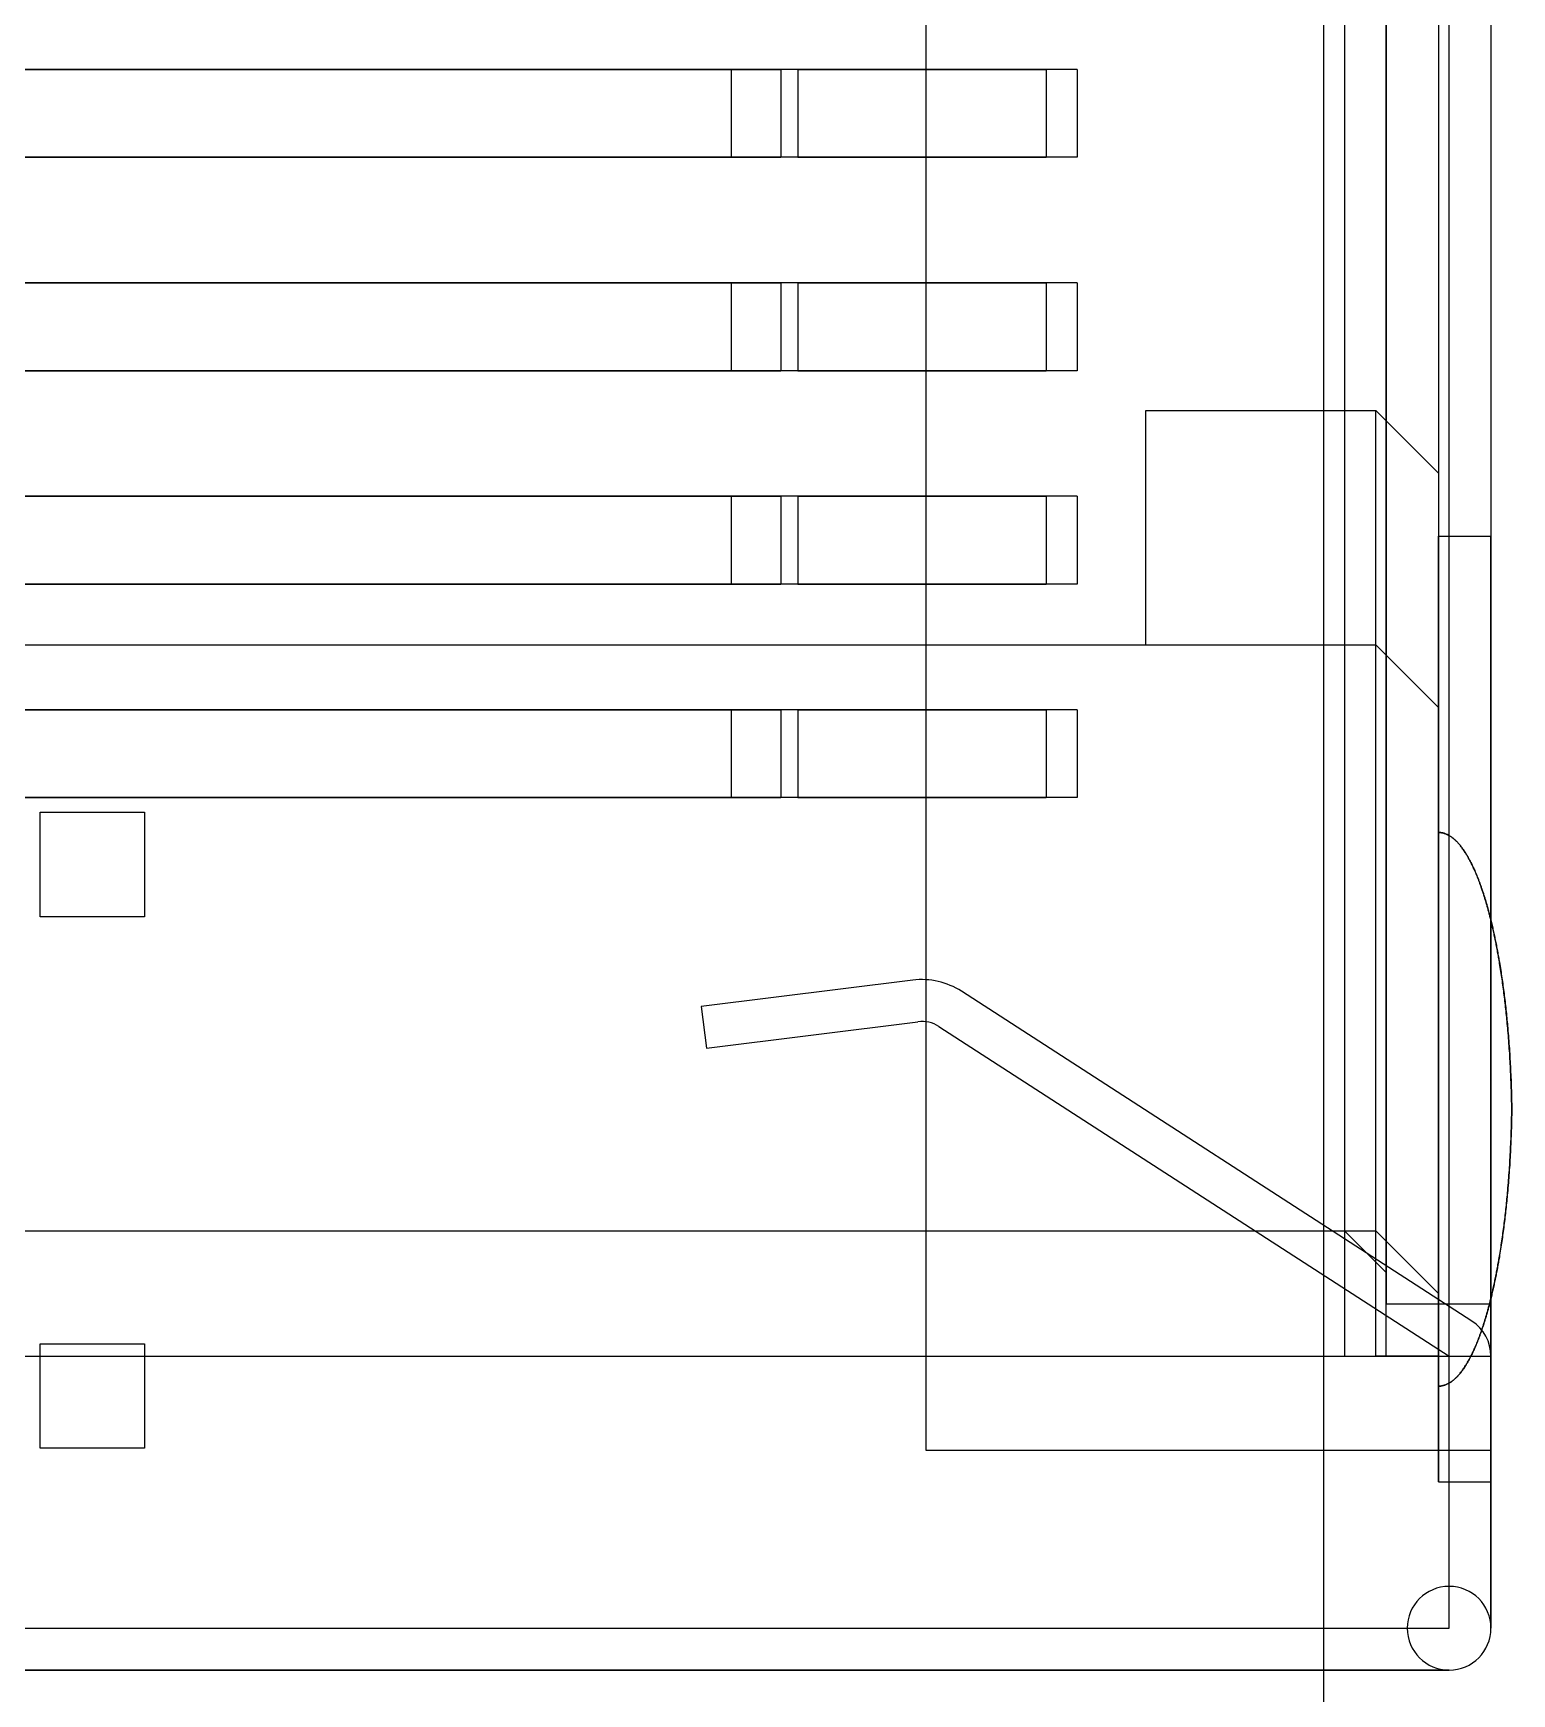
# Model space of a CAD drawing. Header units: millimetres. Extents: x -26.5 to 28.9, y -30 to 30.
# Drawn here: x 20.33 to 27.4, y 7.69 to 15.62 of the extents above; entities that cross this region are included whole.
import ezdxf

# ---------------------------------------------------------------- set-up
doc = ezdxf.new("R2010")
doc.units = ezdxf.units.MM
doc.layers.add('Feature', color=7, linetype='CONTINUOUS')

msp = doc.modelspace()

# ---------------------------------------------------------------- linework, layer by layer
at = {"layer": 'Feature'}
for p, q in [((26.5, 26.9975, 1.6), (26.5, -26.9975, 1.6)), ((26.5, 26.9975), (26.5, -26.9975)), ((26.5, 26.9975), (26.5, -26.9975)), ((26.5, 26.9975, 1.6), (26.5, -26.9975, 1.6)), ((27.1, 8, 15.1), (27.1, 23.5, 15.1)), ((27.1, 8, 15.1), (27.1, 23.5, 15.1)), ((27.3, 23.5, 14.9), (27.3, 8, 14.9)), ((27.3, 23.5, 14.9), (27.3, 8, 14.9)), ((24.6, 8.85, 1.95), (24.6, 22.85, 1.95)), ((24.6, 8.85, 1.95), (24.6, 22.85, 1.95)), ((24.6, 8.85, 1.6), (24.6, 22.85, 1.6)), ((24.6, 8.85, 1.6), (24.6, 22.85, 1.6)), ((26.8, 9.7, 12.57), (26.8, 22, 12.57)), ((26.8, 9.7, 12.57), (26.8, 22, 12.57)), ((26.8, 21.95, 12.77), (26.8, 9.55, 12.77)), ((26.8, 21.95, 12.77), (26.8, 9.55, 12.77)), ((27.3, 21.95, 12.77), (27.3, 9.55, 12.77)), ((27.3, 21.95, 12.77), (27.3, 9.55, 12.77)), ((26.6, 21.8, 12.37), (26.6, 9.9, 12.37)), ((26.6, 21.8, 12.37), (26.6, 9.9, 12.37)), ((27.05, 18.28, 1.6), (27.05, 13.22, 1.6)), ((27.05, 18.28, 1.6), (27.05, 13.22, 1.6)), ((27.05, 18.18, 2.45), (27.05, 13.52, 2.45)), ((27.05, 18.18, 2.45), (27.05, 13.52, 2.45)), ((17.4, 15.45, 9.19585), (23.9056, 15.45, 12.0923)), ((23.6687, 15.45, 12.37), (17.4, 15.45, 9.57898)), ((17.4, 15.45, 9.19585), (23.9056, 15.45, 12.0923)), ((23.6687, 15.45, 12.37), (17.4, 15.45, 9.57898)), ((23.6687, 15.45, 12.37), (23.6687, 15.03, 12.37)), ((25.3226, 15.45, 12.37), (23.6687, 15.45, 12.37)), ((23.6687, 15.45, 12.37), (23.6687, 15.03, 12.37)), ((25.3226, 15.45, 12.37), (23.6687, 15.45, 12.37)), ((23.9056, 15.45, 12.0923), (23.9056, 15.03, 12.0923)), ((23.9056, 15.45, 12.0923), (23.9056, 15.03, 12.0923)), ((23.9872, 15.45, 12.1173), (23.9872, 15.03, 12.1173)), ((23.9872, 15.45, 12.1173), (23.9872, 15.03, 12.1173)), ((23.9872, 15.45, 12.1173), (25.1746, 15.45, 12.3266)), ((23.9872, 15.45, 12.1173), (25.1746, 15.45, 12.3266)), ((25.1746, 15.45, 12.3266), (25.1746, 15.03, 12.3266)), ((25.1746, 15.45, 12.3266), (25.1746, 15.03, 12.3266)), ((25.3226, 15.45, 12.37), (25.3226, 15.03, 12.37)), ((25.3226, 15.45, 12.37), (25.3226, 15.03, 12.37)), ((17.4, 15.03, 9.19585), (23.9056, 15.03, 12.0923)), ((23.6687, 15.03, 12.37), (17.4, 15.03, 9.57898)), ((23.6687, 15.03, 12.37), (17.4, 15.03, 9.57898)), ((17.4, 15.03, 9.19585), (23.9056, 15.03, 12.0923)), ((25.3226, 15.03, 12.37), (23.6687, 15.03, 12.37)), ((25.3226, 15.03, 12.37), (23.6687, 15.03, 12.37)), ((23.9872, 15.03, 12.1173), (25.1746, 15.03, 12.3266)), ((23.9872, 15.03, 12.1173), (25.1746, 15.03, 12.3266)), ((17.4, 14.43, 9.19585), (23.9056, 14.43, 12.0923)), ((23.6687, 14.43, 12.37), (17.4, 14.43, 9.57898)), ((17.4, 14.43, 9.19585), (23.9056, 14.43, 12.0923)), ((23.6687, 14.43, 12.37), (17.4, 14.43, 9.57898)), ((23.6687, 14.43, 12.37), (23.6687, 14.01, 12.37)), ((25.3226, 14.43, 12.37), (23.6687, 14.43, 12.37)), ((23.6687, 14.43, 12.37), (23.6687, 14.01, 12.37)), ((25.3226, 14.43, 12.37), (23.6687, 14.43, 12.37)), ((23.9056, 14.43, 12.0923), (23.9056, 14.01, 12.0923)), ((23.9056, 14.43, 12.0923), (23.9056, 14.01, 12.0923)), ((23.9872, 14.43, 12.1173), (23.9872, 14.01, 12.1173)), ((23.9872, 14.43, 12.1173), (23.9872, 14.01, 12.1173)), ((23.9872, 14.43, 12.1173), (25.1746, 14.43, 12.3266)), ((23.9872, 14.43, 12.1173), (25.1746, 14.43, 12.3266)), ((25.1746, 14.43, 12.3266), (25.1746, 14.01, 12.3266)), ((25.1746, 14.43, 12.3266), (25.1746, 14.01, 12.3266)), ((25.3226, 14.43, 12.37), (25.3226, 14.01, 12.37)), ((25.3226, 14.43, 12.37), (25.3226, 14.01, 12.37)), ((17.4, 14.01, 9.19585), (23.9056, 14.01, 12.0923)), ((23.6687, 14.01, 12.37), (17.4, 14.01, 9.57898)), ((23.6687, 14.01, 12.37), (17.4, 14.01, 9.57898)), ((17.4, 14.01, 9.19585), (23.9056, 14.01, 12.0923)), ((25.3226, 14.01, 12.37), (23.6687, 14.01, 12.37)), ((25.3226, 14.01, 12.37), (23.6687, 14.01, 12.37)), ((23.9872, 14.01, 12.1173), (25.1746, 14.01, 12.3266)), ((23.9872, 14.01, 12.1173), (25.1746, 14.01, 12.3266)), ((25.65, 13.82, 3.85), (26.75, 13.82, 3.85)), ((25.65, 12.7, 3.85), (25.65, 13.82, 3.85)), ((25.65, 13.82, 3.85), (26.75, 13.82, 3.85)), ((25.65, 13.82, 2.45), (26.75, 13.82, 2.45)), ((25.65, 13.82, 2.45), (25.65, 13.82, 3.85)), ((25.65, 12.7, 2.45), (25.65, 13.82, 2.45)), ((25.65, 13.82, 2.45), (26.75, 13.82, 2.45)), ((25.65, 12.7, 3.85), (25.65, 13.82, 3.85)), ((25.65, 13.82, 2.45), (25.65, 13.82, 3.85)), ((25.65, 12.7, 2.45), (25.65, 13.82, 2.45)), ((26.75, 12.7, 3.85), (26.75, 13.82, 3.85)), ((26.75, 13.82, 3.85), (26.75, 13.82, 2.45)), ((26.75, 13.82, 2.45), (27.05, 13.52, 2.45)), ((26.75, 13.82, 3.85), (27.05, 13.52, 3.55)), ((26.75, 12.7, 3.85), (26.75, 13.82, 3.85)), ((26.75, 13.82, 2.45), (27.05, 13.52, 2.45)), ((26.75, 13.82, 3.85), (26.75, 13.82, 2.45)), ((26.75, 13.82, 3.85), (27.05, 13.52, 3.55)), ((27.05, 13.52, 2.45), (27.05, 13.52, 3.55)), ((27.05, 13.52, 3.55), (27.05, 12.4, 3.55)), ((27.05, 13.52, 3.55), (27.05, 12.4, 3.55)), ((27.05, 13.52, 2.45), (27.05, 13.52, 3.55)), ((17.4, 13.41, 9.19585), (23.9056, 13.41, 12.0923)), ((23.6687, 13.41, 12.37), (17.4, 13.41, 9.57898)), ((17.4, 13.41, 9.19585), (23.9056, 13.41, 12.0923)), ((23.6687, 13.41, 12.37), (17.4, 13.41, 9.57898)), ((23.6687, 13.41, 12.37), (23.6687, 12.99, 12.37)), ((25.3226, 13.41, 12.37), (23.6687, 13.41, 12.37)), ((23.6687, 13.41, 12.37), (23.6687, 12.99, 12.37)), ((25.3226, 13.41, 12.37), (23.6687, 13.41, 12.37)), ((23.9056, 13.41, 12.0923), (23.9056, 12.99, 12.0923)), ((23.9056, 13.41, 12.0923), (23.9056, 12.99, 12.0923)), ((23.9872, 13.41, 12.1173), (23.9872, 12.99, 12.1173)), ((23.9872, 13.41, 12.1173), (23.9872, 12.99, 12.1173)), ((23.9872, 13.41, 12.1173), (25.1746, 13.41, 12.3266)), ((23.9872, 13.41, 12.1173), (25.1746, 13.41, 12.3266)), ((25.1746, 13.41, 12.3266), (25.1746, 12.99, 12.3266)), ((25.1746, 13.41, 12.3266), (25.1746, 12.99, 12.3266)), ((25.3226, 13.41, 12.37), (25.3226, 12.99, 12.37)), ((25.3226, 13.41, 12.37), (25.3226, 12.99, 12.37)), ((27.05, 8.7, 2.41), (27.05, 13.22, 2.41)), ((27.05, 13.22, 1.6), (27.05, 13.22, 2.41)), ((27.05, 13.22, 1.6), (27.05, 13.22, 2.41)), ((27.05, 13.22, 2.41), (27.3, 13.22, 2.41)), ((27.05, 13.22, 1.6), (27.3, 13.22, 1.6)), ((27.05, 13.22, 1.6), (27.3, 13.22, 1.6)), ((27.05, 13.22, 2.41), (27.3, 13.22, 2.41)), ((27.05, 8.7, 2.41), (27.05, 13.22, 2.41)), ((27.3, 13.22, 1.6), (27.3, 8.85, 1.6)), ((27.3, 13.22, 1.6), (27.3, 13.22, 2.41)), ((27.3, 8.7, 2.41), (27.3, 13.22, 2.41)), ((27.3, 13.22, 1.6), (27.3, 13.22, 2.41)), ((27.3, 13.22, 1.6), (27.3, 8.85, 1.6)), ((27.3, 8.7, 2.41), (27.3, 13.22, 2.41)), ((17.4, 12.99, 9.19585), (23.9056, 12.99, 12.0923)), ((23.6687, 12.99, 12.37), (17.4, 12.99, 9.57898)), ((23.6687, 12.99, 12.37), (17.4, 12.99, 9.57898)), ((17.4, 12.99, 9.19585), (23.9056, 12.99, 12.0923)), ((25.3226, 12.99, 12.37), (23.6687, 12.99, 12.37)), ((25.3226, 12.99, 12.37), (23.6687, 12.99, 12.37)), ((23.9872, 12.99, 12.1173), (25.1746, 12.99, 12.3266)), ((23.9872, 12.99, 12.1173), (25.1746, 12.99, 12.3266)), ((17.4, 12.7, 2.45), (25.65, 12.7, 2.45)), ((17.4, 12.7, 2.45), (25.65, 12.7, 2.45)), ((18.9, 12.7, 5.54), (26.75, 12.7, 5.54)), ((18.9, 12.7, 5.54), (26.75, 12.7, 5.54)), ((25.65, 12.7, 3.85), (26.75, 12.7, 3.85)), ((25.65, 12.7, 2.45), (25.65, 12.7, 3.85)), ((25.65, 12.7, 3.85), (26.75, 12.7, 3.85)), ((25.65, 12.7, 2.45), (25.65, 12.7, 3.85)), ((26.75, 9.9, 5.54), (26.75, 12.7, 5.54)), ((26.75, 12.7, 5.54), (26.75, 12.7, 3.85)), ((26.75, 12.7, 5.54), (27.05, 12.4, 5.24)), ((26.75, 9.9, 5.54), (26.75, 12.7, 5.54)), ((26.75, 12.7, 5.54), (27.05, 12.4, 5.24)), ((26.75, 12.7, 3.85), (27.05, 12.4, 3.55)), ((26.75, 12.7, 5.54), (26.75, 12.7, 3.85)), ((26.75, 12.7, 3.85), (27.05, 12.4, 3.55)), ((17.4, 12.39, 9.19585), (23.9056, 12.39, 12.0923)), ((23.6687, 12.39, 12.37), (17.4, 12.39, 9.57898)), ((17.4, 12.39, 9.19585), (23.9056, 12.39, 12.0923)), ((23.6687, 12.39, 12.37), (17.4, 12.39, 9.57898)), ((23.6687, 12.39, 12.37), (23.6687, 11.97, 12.37)), ((25.3226, 12.39, 12.37), (23.6687, 12.39, 12.37)), ((23.6687, 12.39, 12.37), (23.6687, 11.97, 12.37)), ((25.3226, 12.39, 12.37), (23.6687, 12.39, 12.37)), ((23.9056, 12.39, 12.0923), (23.9056, 11.97, 12.0923)), ((23.9056, 12.39, 12.0923), (23.9056, 11.97, 12.0923)), ((23.9872, 12.39, 12.1173), (23.9872, 11.97, 12.1173)), ((23.9872, 12.39, 12.1173), (23.9872, 11.97, 12.1173)), ((23.9872, 12.39, 12.1173), (25.1746, 12.39, 12.3266)), ((23.9872, 12.39, 12.1173), (25.1746, 12.39, 12.3266)), ((25.1746, 12.39, 12.3266), (25.1746, 11.97, 12.3266)), ((25.1746, 12.39, 12.3266), (25.1746, 11.97, 12.3266)), ((25.3226, 12.39, 12.37), (25.3226, 11.97, 12.37)), ((25.3226, 12.39, 12.37), (25.3226, 11.97, 12.37)), ((27.05, 12.4, 3.55), (27.05, 12.4, 5.24)), ((27.05, 12.4, 5.24), (27.05, 9.6, 5.24)), ((27.05, 12.4, 5.24), (27.05, 9.6, 5.24)), ((27.05, 12.4, 3.55), (27.05, 12.4, 5.24)), ((17.4, 11.97, 9.19585), (23.9056, 11.97, 12.0923)), ((23.6687, 11.97, 12.37), (17.4, 11.97, 9.57898)), ((23.6687, 11.97, 12.37), (17.4, 11.97, 9.57898)), ((17.4, 11.97, 9.19585), (23.9056, 11.97, 12.0923)), ((25.3226, 11.97, 12.37), (23.6687, 11.97, 12.37)), ((25.3226, 11.97, 12.37), (23.6687, 11.97, 12.37)), ((23.9872, 11.97, 12.1173), (25.1746, 11.97, 12.3266)), ((23.9872, 11.97, 12.1173), (25.1746, 11.97, 12.3266)), ((20.365, 11.9, 1.95), (20.865, 11.9, 1.95)), ((20.365, 11.9, -0.45), (20.865, 11.9, -0.45)), ((20.365, 11.9, -0.45), (20.365, 11.9, 1.95)), ((20.365, 11.4, 1.95), (20.365, 11.9, 1.95)), ((20.365, 11.9, -0.45), (20.365, 11.9, 1.95)), ((20.365, 11.4, -0.45), (20.365, 11.9, -0.45)), ((20.365, 11.9, -0.45), (20.865, 11.9, -0.45)), ((20.365, 11.4, -0.45), (20.365, 11.9, -0.45)), ((20.365, 11.9, 1.95), (20.865, 11.9, 1.95)), ((20.365, 11.4, 1.95), (20.365, 11.9, 1.95)), ((20.865, 11.9, -0.45), (20.865, 11.9, 1.95)), ((20.865, 11.9, 1.95), (20.865, 11.4, 1.95)), ((20.865, 11.9, -0.45), (20.865, 11.4, -0.45)), ((20.865, 11.9, -0.45), (20.865, 11.9, 1.95)), ((20.865, 11.9, -0.45), (20.865, 11.4, -0.45)), ((20.865, 11.9, 1.95), (20.865, 11.4, 1.95)), ((27.05, 11.8029, 4.6), (27.05, 9.15712, 4.6)), ((27.05, 9.15712, 2.7), (27.05, 11.8029, 2.7)), ((27.05, 9.15712, 2.7), (27.05, 11.8029, 2.7)), ((27.05, 11.8029, 4.6), (27.05, 9.15712, 4.6)), ((20.865, 11.4, 1.95), (20.365, 11.4, 1.95)), ((20.365, 11.4, -0.45), (20.365, 11.4, 1.95)), ((20.865, 11.4, -0.45), (20.365, 11.4, -0.45)), ((20.365, 11.4, -0.45), (20.365, 11.4, 1.95)), ((20.865, 11.4, -0.45), (20.365, 11.4, -0.45)), ((20.865, 11.4, 1.95), (20.365, 11.4, 1.95)), ((20.865, 11.4, -0.45), (20.865, 11.4, 1.95)), ((20.865, 11.4, -0.45), (20.865, 11.4, 1.95)), ((24.5366, 11.0973, 7.145), (23.5252, 10.9708, 7.145)), ((24.5366, 11.0973, 9.145), (23.5252, 10.9708, 9.145)), ((24.5366, 11.0973, 9.145), (23.5252, 10.9708, 9.145)), ((24.5366, 11.0973, 7.145), (23.5252, 10.9708, 7.145)), ((24.5366, 11.0973, 9.145), (24.5366, 11.0973, 7.145)), ((24.5366, 11.0973, 9.145), (24.5366, 11.0973, 7.145)), ((24.77, 11.044, 9.145), (24.77, 11.044, 7.145)), ((27.2086, 9.46797, 7.145), (24.77, 11.044, 7.145)), ((24.77, 11.044, 9.145), (24.77, 11.044, 7.145)), ((27.2086, 9.46797, 9.145), (24.77, 11.044, 9.145)), ((27.2086, 9.46797, 9.145), (24.77, 11.044, 9.145)), ((27.2086, 9.46797, 7.145), (24.77, 11.044, 7.145)), ((23.5252, 10.9708, 9.145), (23.5252, 10.9708, 7.145)), ((23.5252, 10.9708, 7.145), (23.55, 10.7724, 7.145)), ((23.5252, 10.9708, 9.145), (23.55, 10.7724, 9.145)), ((23.5252, 10.9708, 9.145), (23.5252, 10.9708, 7.145)), ((23.5252, 10.9708, 9.145), (23.55, 10.7724, 9.145)), ((23.5252, 10.9708, 7.145), (23.55, 10.7724, 7.145)), ((23.55, 10.7724, 7.145), (24.5614, 10.8988, 7.145)), ((23.55, 10.7724, 9.145), (24.5614, 10.8988, 9.145)), ((23.55, 10.7724, 9.145), (24.5614, 10.8988, 9.145)), ((23.55, 10.7724, 7.145), (24.5614, 10.8988, 7.145)), ((24.5614, 10.8988, 9.145), (24.5614, 10.8988, 7.145)), ((24.5614, 10.8988, 9.145), (24.5614, 10.8988, 7.145)), ((24.6614, 10.876, 9.145), (24.6614, 10.876, 7.145)), ((24.6614, 10.876, 7.145), (27.1, 9.3, 7.145)), ((24.6614, 10.876, 9.145), (27.1, 9.3, 9.145)), ((24.6614, 10.876, 9.145), (24.6614, 10.876, 7.145)), ((24.6614, 10.876, 9.145), (27.1, 9.3, 9.145)), ((24.6614, 10.876, 7.145), (27.1, 9.3, 7.145)), ((23.55, 10.7724, 9.145), (23.55, 10.7724, 7.145)), ((23.55, 10.7724, 9.145), (23.55, 10.7724, 7.145)), ((17.4, 9.9, 6.805), (26.75, 9.9, 6.805)), ((17.4, 9.9, 9.605), (26.6, 9.9, 9.605)), ((17.4, 9.9, 12.37), (26.6, 9.9, 12.37)), ((17.4, 9.9, 9.605), (26.6, 9.9, 9.605)), ((17.4, 9.9, 12.37), (26.6, 9.9, 12.37)), ((17.4, 9.9, 6.805), (26.75, 9.9, 6.805)), ((18.9, 9.9, 5.54), (26.75, 9.9, 5.54)), ((18.9, 9.9, 5.54), (26.75, 9.9, 5.54)), ((26.6, 9.9, 9.605), (26.6, 9.3, 9.605)), ((26.6, 9.9, 12.37), (26.6, 9.9, 9.605)), ((26.6, 9.9, 9.605), (26.6, 9.3, 9.605)), ((26.8, 9.7, 9.805), (26.6, 9.9, 9.605)), ((26.8, 9.7, 9.805), (26.6, 9.9, 9.605)), ((26.6, 9.9, 12.37), (26.6, 9.9, 9.605)), ((26.8, 9.7, 12.57), (26.6, 9.9, 12.37)), ((26.8, 9.7, 12.57), (26.6, 9.9, 12.37)), ((26.75, 9.9, 6.805), (26.75, 9.9, 5.54)), ((26.75, 9.3, 6.805), (26.75, 9.9, 6.805)), ((26.75, 9.9, 6.805), (27.05, 9.6, 6.505)), ((26.75, 9.3, 6.805), (26.75, 9.9, 6.805)), ((26.75, 9.9, 6.805), (27.05, 9.6, 6.505)), ((26.75, 9.9, 5.54), (27.05, 9.6, 5.24)), ((26.75, 9.9, 6.805), (26.75, 9.9, 5.54)), ((26.75, 9.9, 5.54), (27.05, 9.6, 5.24)), ((26.8, 9.3, 9.805), (26.8, 9.7, 9.805)), ((26.8, 9.7, 9.805), (26.8, 9.7, 12.57)), ((26.8, 9.3, 9.805), (26.8, 9.7, 9.805)), ((26.8, 9.7, 9.805), (26.8, 9.7, 12.57)), ((26.8, 9.55, 12.77), (27.3, 9.55, 12.77)), ((26.8, 9.55, 12.77), (27.3, 9.55, 12.77)), ((27.05, 9.6, 5.24), (27.05, 9.6, 6.505)), ((27.05, 9.6, 6.505), (27.05, 9.3, 6.505)), ((27.05, 9.6, 6.505), (27.05, 9.3, 6.505)), ((27.05, 9.6, 5.24), (27.05, 9.6, 6.505)), ((27.2086, 9.46797, 9.145), (27.2086, 9.46797, 7.145)), ((27.2086, 9.46797, 9.145), (27.2086, 9.46797, 7.145)), ((17.4, 9.3, 9.605), (26.6, 9.3, 9.605)), ((17.4, 9.3, 6.805), (26.75, 9.3, 6.805)), ((17.4, 9.3, 9.605), (26.6, 9.3, 9.605)), ((17.4, 9.3, 6.805), (26.75, 9.3, 6.805)), ((20.365, 9.36, 1.95), (20.865, 9.36, 1.95)), ((20.365, 9.36, -0.45), (20.865, 9.36, -0.45)), ((20.365, 9.36, -0.45), (20.365, 9.36, 1.95)), ((20.365, 8.86, 1.95), (20.365, 9.36, 1.95)), ((20.365, 9.36, -0.45), (20.365, 9.36, 1.95)), ((20.365, 8.86, -0.45), (20.365, 9.36, -0.45)), ((20.365, 9.36, -0.45), (20.865, 9.36, -0.45)), ((20.365, 8.86, -0.45), (20.365, 9.36, -0.45)), ((20.365, 9.36, 1.95), (20.865, 9.36, 1.95)), ((20.365, 8.86, 1.95), (20.365, 9.36, 1.95)), ((20.865, 9.36, -0.45), (20.865, 9.36, 1.95)), ((20.865, 9.36, 1.95), (20.865, 8.86, 1.95)), ((20.865, 9.36, -0.45), (20.865, 8.86, -0.45)), ((20.865, 9.36, -0.45), (20.865, 9.36, 1.95)), ((20.865, 9.36, -0.45), (20.865, 8.86, -0.45)), ((20.865, 9.36, 1.95), (20.865, 8.86, 1.95)), ((26.6, 9.3, 9.605), (26.8, 9.3, 9.805)), ((26.6, 9.3, 9.605), (26.8, 9.3, 9.805)), ((27.05, 9.3, 6.505), (26.75, 9.3, 6.805)), ((27.05, 9.3, 6.505), (26.75, 9.3, 6.805)), ((26.8, 9.3, 12.52), (26.8, 9.3, 9.805)), ((26.8, 9.3, 12.52), (27.3, 9.3, 12.52)), ((26.8, 9.3, 12.52), (27.3, 9.3, 12.52)), ((26.8, 9.3, 12.52), (26.8, 9.3, 9.805)), ((27.05, 9.3, 6.505), (27.05, 9.3, 4.76)), ((27.05, 9.3, 4.76), (27.05, 8.7, 4.76)), ((27.05, 9.3, 4.76), (27.05, 8.7, 4.76)), ((27.05, 9.3, 4.76), (27.3, 9.3, 4.76)), ((27.05, 9.3, 4.76), (27.3, 9.3, 4.76)), ((27.05, 9.3, 6.505), (27.05, 9.3, 4.76)), ((27.1, 9.3, 9.145), (27.1, 9.3, 7.145)), ((27.1, 9.3, 7.145), (27.3, 9.3, 7.145)), ((27.1, 9.3, 9.145), (27.3, 9.3, 9.145)), ((27.1, 9.3, 9.145), (27.1, 9.3, 7.145)), ((27.1, 9.3, 9.145), (27.3, 9.3, 9.145)), ((27.1, 9.3, 7.145), (27.3, 9.3, 7.145)), ((27.3, 9.3, 9.145), (27.3, 9.3, 7.145)), ((27.3, 9.3, 9.145), (27.3, 9.3, 7.145)), ((27.3, 9.3, 12.52), (27.3, 9.3, 4.76)), ((27.3, 9.3, 4.76), (27.3, 8.7, 4.76)), ((27.3, 9.3, 4.76), (27.3, 8.7, 4.76)), ((27.3, 9.3, 12.52), (27.3, 9.3, 4.76)), ((20.865, 8.86, 1.95), (20.365, 8.86, 1.95)), ((20.365, 8.86, -0.45), (20.365, 8.86, 1.95)), ((20.865, 8.86, -0.45), (20.365, 8.86, -0.45)), ((20.365, 8.86, -0.45), (20.365, 8.86, 1.95)), ((20.865, 8.86, -0.45), (20.365, 8.86, -0.45)), ((20.865, 8.86, 1.95), (20.365, 8.86, 1.95)), ((20.865, 8.86, -0.45), (20.865, 8.86, 1.95)), ((20.865, 8.86, -0.45), (20.865, 8.86, 1.95)), ((27.3, 8.85, 1.95), (24.6, 8.85, 1.95)), ((27.3, 8.85, 1.95), (24.6, 8.85, 1.95)), ((24.6, 8.85, 1.6), (24.6, 8.85, 1.95)), ((27.3, 8.85, 1.6), (24.6, 8.85, 1.6)), ((24.6, 8.85, 1.6), (24.6, 8.85, 1.95)), ((27.3, 8.85, 1.6), (24.6, 8.85, 1.6)), ((27.3, 8, 1.95), (27.3, 8.85, 1.95)), ((27.3, 8, 1.95), (27.3, 8.85, 1.95)), ((27.3, 8.85, 1.6), (27.3, 8.85, 1.95)), ((27.3, 8.85, 1.6), (27.3, 8.85, 1.95)), ((27.05, 8.7, 4.76), (27.05, 8.7, 2.41)), ((27.05, 8.7, 2.41), (27.3, 8.7, 2.41)), ((27.05, 8.7, 2.41), (27.3, 8.7, 2.41)), ((27.05, 8.7, 4.76), (27.05, 8.7, 2.41)), ((27.05, 8.7, 4.76), (27.3, 8.7, 4.76)), ((27.05, 8.7, 4.76), (27.3, 8.7, 4.76)), ((27.3, 8.7, 4.76), (27.3, 8.7, 2.41)), ((27.3, 8.7, 4.76), (27.3, 8.7, 2.41)), ((6.15, 8, 15.1), (27.1, 8, 15.1)), ((6.15, 8, 15.1), (27.1, 8, 15.1)), ((27.3, 8, 14.9), (27.3, 8, 1.95)), ((27.3, 8, 14.9), (27.3, 8, 1.95)), ((27.1, 7.8, 14.9), (6.15, 7.8, 14.9)), ((27.1, 7.8, 14.9), (6.15, 7.8, 14.9)), ((11.85, 7.8, 1.95), (27.1, 7.8, 1.95)), ((11.85, 7.8, 1.95), (27.1, 7.8, 1.95)), ((27.1, 7.8, 1.95), (27.1, 7.8, 14.9)), ((27.1, 7.8, 1.95), (27.1, 7.8, 14.9))]:
    msp.add_line(p, q, dxfattribs=at)
for centre, radius, start, end in [((24.0479, 15.45, 11.7726), 0.14236, 180, 180), ((24.0479, 15.45, 11.7726), 0.14236, 180, 180), ((25.053, 15.45, 13.016), 0.12155, 0, 0), ((25.053, 15.45, 13.016), 0.12155, 0, 0), ((24.0479, 15.03, 11.7726), 0.14236, 180, 180), ((24.0479, 15.03, 11.7726), 0.14236, 180, 180), ((25.053, 15.03, 13.016), 0.12155, 0, 0), ((25.053, 15.03, 13.016), 0.12155, 0, 0), ((24.0479, 14.43, 11.7726), 0.14236, 180, 180), ((24.0479, 14.43, 11.7726), 0.14236, 180, 180), ((25.053, 14.43, 13.016), 0.12155, 0, 0), ((25.053, 14.43, 13.016), 0.12155, 0, 0), ((24.0479, 14.01, 11.7726), 0.14236, 180, 180), ((24.0479, 14.01, 11.7726), 0.14236, 180, 180), ((25.053, 14.01, 13.016), 0.12155, 0, 0), ((25.053, 14.01, 13.016), 0.12155, 0, 0), ((24.0479, 13.41, 11.7726), 0.14236, 180, 180), ((24.0479, 13.41, 11.7726), 0.14236, 180, 180), ((25.053, 13.41, 13.016), 0.12155, 0, 0), ((25.053, 13.41, 13.016), 0.12155, 0, 0), ((24.0479, 12.99, 11.7726), 0.14236, 180, 180), ((24.0479, 12.99, 11.7726), 0.14236, 180, 180), ((25.053, 12.99, 13.016), 0.12155, 0, 0), ((25.053, 12.99, 13.016), 0.12155, 0, 0), ((24.0479, 12.39, 11.7726), 0.14236, 180, 180), ((24.0479, 12.39, 11.7726), 0.14236, 180, 180), ((25.053, 12.39, 13.016), 0.12155, 0, 0), ((25.053, 12.39, 13.016), 0.12155, 0, 0), ((24.0479, 11.97, 11.7726), 0.14236, 180, 180), ((24.0479, 11.97, 11.7726), 0.14236, 180, 180), ((25.053, 11.97, 13.016), 0.12155, 0, 0), ((25.053, 11.97, 13.016), 0.12155, 0, 0), ((24.58, 10.75, 7.145), 0.35, 57.1267, 97.1267), ((24.58, 10.75, 9.145), 0.35, 57.1267, 97.1267), ((24.58, 10.75, 9.145), 0.35, 57.1267, 97.1267), ((24.58, 10.75, 7.145), 0.35, 57.1267, 97.1267), ((24.58, 10.75, 9.145), 0.15, 57.1267, 97.1267), ((24.58, 10.75, 7.145), 0.15, 57.1267, 97.1267), ((24.58, 10.75, 9.145), 0.15, 57.1267, 97.1267), ((24.58, 10.75, 7.145), 0.15, 57.1267, 97.1267), ((26.8, 9.55, 12.52), 0, -90, 0), ((26.8, 9.55, 12.52), 0, -90, 0), ((27.3, 9.55, 12.52), 0, -90, 0), ((27.3, 9.55, 12.52), 0, -90, 0), ((27.1, 9.3, 7.145), 0.2, 0, 57.1267), ((27.1, 9.3, 9.145), 0.2, 0, 57.1267), ((27.1, 9.3, 9.145), 0.2, 0, 57.1267), ((27.1, 9.3, 7.145), 0.2, 0, 57.1267), ((27.1, 8, 14.9), 0.2, 0, 0), ((27.1, 8, 14.9), 0.2, 0, 0), ((27.1, 8, 14.9), 0.2, 0, -90), ((27.1, 8, 14.9), 0.2, 0, -90), ((27.1, 8, 1.95), 0.2, -90, 0), ((27.1, 8, 1.95), 0.2, -90, 0), ((27.1, 8, 14.9), 0.2, -90, 0), ((27.1, 8, 14.9), 0.2, -90, 0)]:
    msp.add_arc(centre, radius, start, end, dxfattribs=at)
for points, knots in [([(27.3997, 10.48, 4.6), (27.394, 10.8686, 4.6), (27.3394, 11.1904, 4.6), (27.3054, 11.3906, 4.6), (27.2559, 11.5351, 4.6), (27.2221, 11.6336, 4.6), (27.1825, 11.6987, 4.6), (27.1192, 11.8029, 4.6), (27.05, 11.8029, 4.6)], [0, 0, 0, 0.5, 0.5, 0.75, 0.75, 0.875, 0.875, 1, 1, 1]), ([(27.05, 11.8029, 2.7), (27.1192, 11.8029, 2.7), (27.1834, 11.6972, 2.7), (27.2222, 11.6333, 2.7), (27.2566, 11.5331, 2.7), (27.3055, 11.39, 2.7), (27.3396, 11.1888, 2.7), (27.394, 10.8683, 2.7), (27.3997, 10.48, 2.7)], [0, 0, 0, 0.125, 0.125, 0.25, 0.25, 0.5, 0.5, 1, 1, 1]), ([(27.05, 11.8029, 2.7), (27.1192, 11.8029, 2.7), (27.1834, 11.6972, 2.7), (27.2222, 11.6333, 2.7), (27.2566, 11.5331, 2.7), (27.3055, 11.39, 2.7), (27.3396, 11.1888, 2.7), (27.394, 10.8683, 2.7), (27.3997, 10.48, 2.7)], [0, 0, 0, 0.125, 0.125, 0.25, 0.25, 0.5, 0.5, 1, 1, 1]), ([(27.3997, 10.48, 4.6), (27.394, 10.8686, 4.6), (27.3394, 11.1904, 4.6), (27.3054, 11.3906, 4.6), (27.2559, 11.5351, 4.6), (27.2221, 11.6336, 4.6), (27.1825, 11.6987, 4.6), (27.1192, 11.8029, 4.6), (27.05, 11.8029, 4.6)], [0, 0, 0, 0.5, 0.5, 0.75, 0.75, 0.875, 0.875, 1, 1, 1]), ([(27.05, 9.15712, 4.6), (27.1192, 9.15713, 4.6), (27.1834, 9.26283, 4.6), (27.2222, 9.32673, 4.6), (27.2566, 9.42693, 4.6), (27.3055, 9.56998, 4.6), (27.3396, 9.77119, 4.6), (27.394, 10.0917, 4.6), (27.3997, 10.48, 4.6)], [0, 0, 0, 0.125, 0.125, 0.25, 0.25, 0.5, 0.5, 1, 1, 1]), ([(27.3997, 10.48, 2.7), (27.394, 10.0914, 2.7), (27.3394, 9.76964, 2.7), (27.3054, 9.56939, 2.7), (27.2559, 9.42495, 2.7), (27.2221, 9.32637, 2.7), (27.1825, 9.26128, 2.7), (27.1192, 9.15712, 2.7), (27.05, 9.15712, 2.7)], [0, 0, 0, 0.5, 0.5, 0.75, 0.75, 0.875, 0.875, 1, 1, 1]), ([(27.3997, 10.48, 2.7), (27.394, 10.0914, 2.7), (27.3394, 9.76964, 2.7), (27.3054, 9.56939, 2.7), (27.2559, 9.42495, 2.7), (27.2221, 9.32637, 2.7), (27.1825, 9.26128, 2.7), (27.1192, 9.15712, 2.7), (27.05, 9.15712, 2.7)], [0, 0, 0, 0.5, 0.5, 0.75, 0.75, 0.875, 0.875, 1, 1, 1]), ([(27.05, 9.15712, 4.6), (27.1192, 9.15713, 4.6), (27.1834, 9.26283, 4.6), (27.2222, 9.32673, 4.6), (27.2566, 9.42693, 4.6), (27.3055, 9.56998, 4.6), (27.3396, 9.77119, 4.6), (27.394, 10.0917, 4.6), (27.3997, 10.48, 4.6)], [0, 0, 0, 0.125, 0.125, 0.25, 0.25, 0.5, 0.5, 1, 1, 1])]:
    msp.add_open_spline(points, degree=2, knots=knots, dxfattribs=at)
for points in [[(27.05, 11.8029, 2.7), (27.05, 11.8029, 4.6)], [(27.05, 11.8029, 2.7), (27.05, 11.8029, 4.6)], [(27.3997, 10.48, 4.6), (27.3997, 10.48, 2.7)], [(27.3997, 10.48, 4.6), (27.3997, 10.48, 2.7)], [(27.05, 9.15712, 4.6), (27.05, 9.15712, 2.7)], [(27.05, 9.15712, 4.6), (27.05, 9.15712, 2.7)]]:
    msp.add_open_spline(points, degree=1, dxfattribs=at)

doc.saveas('drawing.dxf')
